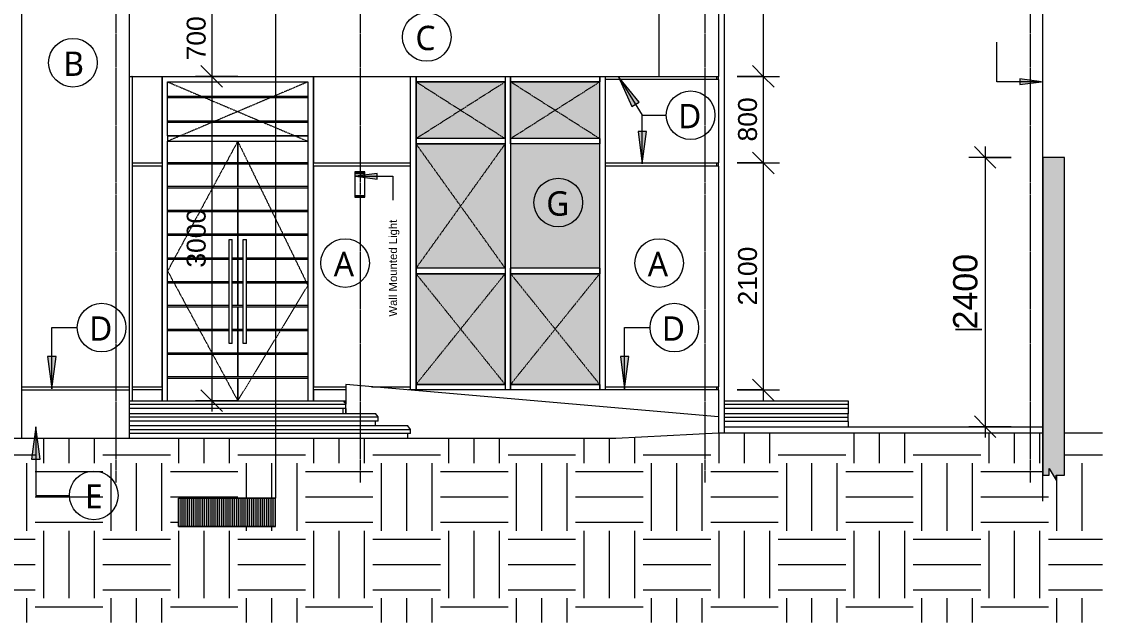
# Model space of a CAD drawing. Header units: millimetres. Extents: x -15568 to 101774, y -1636 to 15232.
# Drawn here: x -2714 to 7287, y -1600 to 3956 of the extents above; entities that cross this region are included whole.
import ezdxf

# ---------------------------------------------------------------- set-up
doc = ezdxf.new("R2010")
doc.units = ezdxf.units.MM
for name, pattern in [('Dash', [6, 3, -3]), ('Grid Line', [22.225, 12.7, -3.175, 3.175, -3.175]), ('Hidden', [7.14375, 4.7625, -2.38125])]:
    doc.linetypes.add(name, pattern=pattern)
for name, color, linetype, lineweight in [('A-ANNO-DIMS', 211, 'Continuous', 9), ('A-ANNO-DIMS-100', 211, 'Continuous', 9), ('A-ANNO-NOTE', 131, 'Continuous', 9), ('A-DETL', 90, 'Continuous', 9), ('A-DETL-GENF', 92, 'Continuous', 9), ('A-DETL-HDLN', 90, 'Hidden', 9), ('A-DETL-THIN', 151, 'Continuous', 9), ('A-DOOR', 31, 'Continuous', 9), ('A-DOOR-FRAM', 31, 'Continuous', 9), ('A-DOOR-GLAZ', 31, 'Continuous', 9), ('A-GENM', 13, 'Continuous', 9), ('A-GLAZ-CURT', 52, 'Continuous', 9), ('A-GLAZ-CURT-HDLN', 51, 'Dash', 9), ('A-GLAZ-CWMG', 51, 'Continuous', 9), ('A-WALL', 113, 'Continuous', 9), ('E-LITE-EQPM', 33, 'Continuous', 9), ('G-ANNO-TEXT', 231, 'Continuous', 9), ('S-GRID', 1, 'Continuous', 9), ('S-STRS', 31, 'Continuous', 9)]:
    doc.layers.add(name, color=color, linetype=linetype, lineweight=lineweight)
doc.styles.add('Arial_6', font='arial.ttf', dxfattribs={"height": 75})
doc.styles.add('Arial_7', font='arial.ttf', dxfattribs={"height": 175})
doc.styles.add('Arial_8', font='arial.ttf', dxfattribs={"height": 225})
doc.styles.add('Lucida Sans Unicode', font='l_10646.ttf', dxfattribs={"height": 225})
doc.dimstyles.new('Ele-dim-100_1', dxfattribs={"dimscale": 304.8, "dimtxt": 229.558365, "dimasz": 0.656168, "dimexe": 0.492126, "dimexo": 0.0625, "dimgap": 0.016404, "dimtad": 1, "dimdec": 0, "dimrnd": 5, "dimzin": 0, "dimdsep": 46, "dimtxsty": 'Arial_8', "dimblk1": 'OBLIQUE', "dimblk2": 'OBLIQUE', "dimsah": 1, "dimcen": 0.09, "dimdle": 0.328084, "dimazin": 0, "dimtfac": 1, "dimtdec": 4, "dimtix": 1, "dimtmove": 0, "dimatfit": 3, "dimfxl": 0.787402, "dimfxlon": 1, "dimtvp": 1, "dimtolj": 1, "dimtzin": 0, "dimarcsym": 2})
doc.dimstyles.new('Ele-dim-100_2', dxfattribs={"dimscale": 304.8, "dimtxt": 178.545395, "dimasz": 0.656168, "dimexe": 0.492126, "dimexo": 0.0625, "dimgap": 0.016404, "dimtad": 1, "dimdec": 0, "dimrnd": 5, "dimzin": 0, "dimdsep": 46, "dimtxsty": 'Arial_7', "dimblk1": 'OBLIQUE', "dimblk2": 'OBLIQUE', "dimsah": 1, "dimcen": 0.09, "dimdle": 0.328084, "dimazin": 0, "dimtfac": 1, "dimtdec": 4, "dimtix": 1, "dimtmove": 0, "dimatfit": 3, "dimfxl": 0.787402, "dimfxlon": 1, "dimtvp": 1, "dimtolj": 1, "dimtzin": 0, "dimarcsym": 2})

# ---------------------------------------------------------------- blocks, each defined once
blk = doc.blocks.new('Double_Aluminum_Door_with_Transom_6328 - TD1-1172526-Elevation-1')
at = {"layer": 'A-DOOR', "linetype": 'Dash'}
for p, q in [((-65, 3399), (-1363, 2850)), ((-1363, 3399), (-65, 2850)), ((-714, 2850), (-1363, 1650)), ((-714, 2850), (-65, 1517)), ((-1363, 1650), (-714, 450)), ((-65, 1517), (-714, 450))]:
    blk.add_line(p, q, dxfattribs=at)
at = {"layer": 'A-DOOR'}
for p, q in [((-714, 2650), (-714, 2850)), ((-714, 2850), (-714, 2650)), ((-714, 2430), (-714, 2640)), ((-714, 2640), (-714, 2430)), ((-714, 2210), (-714, 2420)), ((-714, 2420), (-714, 2210)), ((-714, 1990), (-714, 2200)), ((-714, 2200), (-714, 1990)), ((-792, 1942), (-765, 1942)), ((-792, 979), (-792, 1942)), ((-765, 979), (-765, 1942)), ((-714, 1770), (-714, 1980)), ((-714, 1980), (-714, 1770)), ((-663, 1942), (-633, 1942)), ((-663, 979), (-663, 1942)), ((-633, 979), (-633, 1942)), ((-714, 1550), (-714, 1760)), ((-714, 1760), (-714, 1550)), ((-714, 1330), (-714, 1540)), ((-714, 1540), (-714, 1330)), ((-714, 1110), (-714, 1320)), ((-714, 1320), (-714, 1110)), ((-714, 890), (-714, 1100)), ((-714, 1100), (-714, 890)), ((-765, 979), (-792, 979)), ((-633, 979), (-663, 979)), ((-714, 670), (-714, 880)), ((-714, 880), (-714, 670)), ((-714, 450), (-714, 660)), ((-714, 660), (-714, 450))]:
    blk.add_line(p, q, dxfattribs=at)
at = {"layer": 'A-DOOR-FRAM'}
for p, q in [((-1414, 3450), (-1414, 450)), ((-14, 450), (-14, 3450)), ((-1363, 2901), (-1363, 3399)), ((-1363, 3399), (-65, 3399)), ((-65, 3399), (-65, 2901)), ((-65, 2901), (-1363, 2901)), ((-1363, 450), (-1363, 2850)), ((-1363, 2850), (-65, 2850)), ((-65, 2850), (-65, 450))]:
    blk.add_line(p, q, dxfattribs=at)
at = {"layer": 'A-DOOR-GLAZ'}
for p, q in [((-65, 3265), (-1363, 3265)), ((-1363, 3255), (-65, 3255)), ((-65, 3035), (-1363, 3035)), ((-1363, 3025), (-65, 3025)), ((-65, 2650), (-1363, 2650)), ((-1363, 2640), (-65, 2640)), ((-65, 2430), (-1363, 2430)), ((-1363, 2420), (-65, 2420)), ((-65, 2210), (-1363, 2210)), ((-1363, 2200), (-65, 2200)), ((-65, 1990), (-1363, 1990)), ((-1363, 1980), (-65, 1980)), ((-792, 1770), (-1363, 1770)), ((-1363, 1760), (-792, 1760)), ((-663, 1770), (-765, 1770)), ((-765, 1760), (-663, 1760)), ((-65, 1770), (-633, 1770)), ((-633, 1760), (-65, 1760)), ((-792, 1550), (-1363, 1550)), ((-1363, 1540), (-792, 1540)), ((-663, 1550), (-765, 1550)), ((-765, 1540), (-663, 1540)), ((-65, 1550), (-633, 1550)), ((-633, 1540), (-65, 1540)), ((-792, 1330), (-1363, 1330)), ((-1363, 1320), (-792, 1320)), ((-663, 1330), (-765, 1330)), ((-765, 1320), (-663, 1320)), ((-65, 1330), (-633, 1330)), ((-633, 1320), (-65, 1320)), ((-792, 1110), (-1363, 1110)), ((-663, 1110), (-765, 1110)), ((-65, 1110), (-633, 1110)), ((-1363, 1100), (-792, 1100)), ((-765, 1100), (-663, 1100)), ((-633, 1100), (-65, 1100)), ((-65, 890), (-1363, 890)), ((-1363, 880), (-65, 880)), ((-65, 670), (-1363, 670)), ((-1363, 660), (-65, 660))]:
    blk.add_line(p, q, dxfattribs=at)
blk = doc.blocks.new('M_Fixed Glazed Panel - Glazed Panel-738102-Elevation-1')
at = {"layer": 'A-GLAZ-CURT'}
blk.add_hatch(color=254, dxfattribs=at).paths.add_polyline_path([(1815, 600), (2636, 601), (2636, 1625), (1811, 1625), (1811, 600)])
for p, q in [((1811, 1625), (2636, 1625)), ((1811, 600), (1811, 1625)), ((2636, 600), (2636, 1625)), ((2636, 600), (1811, 600))]:
    blk.add_line(p, q, dxfattribs=at)
at = {"layer": 'A-GLAZ-CURT-HDLN'}
for p, q in [((1811, 600), (2636, 1625)), ((1811, 1625), (2636, 600))]:
    blk.add_line(p, q, dxfattribs=at)
blk = doc.blocks.new('Rectangular Mullion - 50x150mm-396748-Elevation-1')
at = {"layer": 'A-GLAZ-CWMG'}
blk.add_line((936, 1650), (936, 550), dxfattribs=at)
blk = doc.blocks.new('Rectangular Mullion - 50x150mm-494348-Elevation-1')
at = {"layer": 'A-GLAZ-CWMG'}
blk.add_line((2636, 2850), (2636, 3450), dxfattribs=at)
blk = doc.blocks.new('Rectangular Mullion - 50x150mm-359530-Elevation-1')
at = {"layer": 'A-GLAZ-CWMG'}
for p, q in [((936, 3400), (936, 3450)), ((1761, 3450), (1761, 3400)), ((1761, 3400), (936, 3400))]:
    blk.add_line(p, q, dxfattribs=at)
blk = doc.blocks.new('Rectangular Mullion - 50x150mm-359531-Elevation-1')
at = {"layer": 'A-GLAZ-CWMG'}
for p, q in [((1811, 550), (1811, 600)), ((1811, 600), (2636, 600)), ((2636, 600), (2636, 550))]:
    blk.add_line(p, q, dxfattribs=at)
blk = doc.blocks.new('Rectangular Mullion - 50x150mm-359532-Elevation-1')
at = {"layer": 'A-GLAZ-CWMG'}
for p, q in [((1811, 3400), (1811, 3450)), ((2636, 3450), (2636, 3400)), ((2636, 3400), (1811, 3400))]:
    blk.add_line(p, q, dxfattribs=at)
blk = doc.blocks.new('Rectangular Mullion - 50x150mm-359533-Elevation-1')
at = {"layer": 'A-GLAZ-CWMG'}
for p, q in [((936, 550), (936, 600)), ((936, 600), (1761, 600)), ((1761, 600), (1761, 550))]:
    blk.add_line(p, q, dxfattribs=at)
blk = doc.blocks.new('Rectangular Mullion - 50x150mm-396745-Elevation-1')
at = {"layer": 'A-GLAZ-CWMG'}
for p, q in [((1761, 1650), (1761, 550)), ((1811, 1650), (1811, 550))]:
    blk.add_line(p, q, dxfattribs=at)
blk = doc.blocks.new('System Panel - Glazed-448241-Elevation-1')
at = {"layer": 'A-GLAZ-CURT'}
blk.add_hatch(color=254, dxfattribs=at).paths.add_polyline_path([(1960, 1675), (2636, 1675), (2636, 2825), (1811, 2825), (1811, 1675), (1815, 1675)])
blk = doc.blocks.new('M_Fixed Glazed Panel - Glazed Panel-738103-Elevation-1')
at = {"layer": 'A-GLAZ-CURT'}
blk.add_hatch(color=254, dxfattribs=at).paths.add_polyline_path([(1382, 1675), (1761, 1675), (1761, 2825), (936, 2825), (936, 1675)])
for p, q in [((936, 2825), (1761, 2825)), ((936, 1675), (936, 2825)), ((1761, 1675), (1761, 2825)), ((1761, 1675), (936, 1675))]:
    blk.add_line(p, q, dxfattribs=at)
at = {"layer": 'A-GLAZ-CURT-HDLN'}
for p, q in [((936, 1675), (1761, 2825)), ((936, 2825), (1761, 1675))]:
    blk.add_line(p, q, dxfattribs=at)
blk = doc.blocks.new('Rectangular Mullion - 50x150mm-448228-Elevation-1')
at = {"layer": 'A-GLAZ-CWMG'}
blk.add_line((936, 2850), (936, 1650), dxfattribs=at)
blk = doc.blocks.new('Rectangular Mullion - 50x150mm-448223-Elevation-1')
at = {"layer": 'A-GLAZ-CWMG'}
for p, q in [((1761, 2850), (1761, 1650)), ((1811, 2850), (1811, 1650))]:
    blk.add_line(p, q, dxfattribs=at)
blk = doc.blocks.new('Rectangular Mullion - 50x150mm-396752-Elevation-1')
at = {"layer": 'A-GLAZ-CWMG'}
blk.add_line((2636, 550), (2636, 1650), dxfattribs=at)
blk = doc.blocks.new('Rectangular Mullion - 50x150mm-359534-Elevation-1')
at = {"layer": 'A-GLAZ-CWMG'}
for p, q in [((936, 1625), (936, 1675)), ((1761, 1675), (936, 1675)), ((1761, 1625), (936, 1625)), ((1761, 1675), (1761, 1625))]:
    blk.add_line(p, q, dxfattribs=at)
blk = doc.blocks.new('M_Fixed Glazed Panel - Glazed Panel-738104-Elevation-1')
at = {"layer": 'A-GLAZ-CURT'}
blk.add_hatch(color=254, dxfattribs=at).paths.add_polyline_path([(1811, 2875), (2636, 2875), (2636, 3400), (1811, 3400), (1811, 3289)])
for p, q in [((1811, 3400), (2636, 3400)), ((1811, 2875), (1811, 3400)), ((2636, 2875), (2636, 3400)), ((2636, 2875), (1811, 2875))]:
    blk.add_line(p, q, dxfattribs=at)
at = {"layer": 'A-GLAZ-CURT-HDLN'}
for p, q in [((1811, 2875), (2636, 3400)), ((1811, 3400), (2636, 2875))]:
    blk.add_line(p, q, dxfattribs=at)
blk = doc.blocks.new('Rectangular Mullion - 50x150mm-448231-Elevation-1')
at = {"layer": 'A-GLAZ-CWMG'}
blk.add_line((2636, 1650), (2636, 2850), dxfattribs=at)
blk = doc.blocks.new('Rectangular Mullion - 50x150mm-494356-Elevation-1')
at = {"layer": 'A-GLAZ-CWMG'}
blk.add_line((936, 3450), (936, 2850), dxfattribs=at)
blk = doc.blocks.new('Rectangular Mullion - 50x150mm-494344-Elevation-1')
at = {"layer": 'A-GLAZ-CWMG'}
for p, q in [((1761, 3450), (1761, 2850)), ((1811, 3450), (1811, 2850))]:
    blk.add_line(p, q, dxfattribs=at)
blk = doc.blocks.new('Generic Models 1 - Generic Models 1-685400-Elevation-1')
at = {"layer": 'A-GENM'}
for p, q in [((-1714, 8750), (-7039, 8750)), ((-7039, 8750), (-6039, 7750)), ((-1714, 8750), (-2714, 7750)), ((-1714, 100), (-1714, 8750)), ((-2714, 7750), (-6039, 7750)), ((-6039, 7750), (-6039, 100)), ((-2714, 7750), (-2714, 100))]:
    blk.add_line(p, q, dxfattribs=at)
blk = doc.blocks.new('side-projection - side-projection-701340-Elevation-1')
at = {"layer": 'A-GENM'}
for p, q in [((3736, 7850), (3786, 7850)), ((3786, 7850), (3786, 150)), ((3736, 7020), (3736, 7050)), ((3736, 3420), (3736, 3450)), ((3736, 2620), (3736, 2650)), ((3736, 550), (3736, 580))]:
    blk.add_line(p, q, dxfattribs=at)
blk = doc.blocks.new('OUTDOOR WALL MOUNTED LIGHT - L11 LED OUTDOOR WALL MOUNTED LIGHT IP65_26W-1026409-Elevation-1')
at = {"layer": 'E-LITE-EQPM'}
for p, q in [((416, 2569), (371, 2568)), ((371, 2568), (371, 2563)), ((416, 2568), (371, 2568)), ((371, 2563), (416, 2563)), ((371, 2560), (371, 2556)), ((371, 2560), (416, 2560)), ((371, 2556), (416, 2556)), ((371, 2553), (371, 2348)), ((371, 2553), (416, 2553)), ((372, 2563), (372, 2560)), ((374, 2556), (374, 2553)), ((461, 2568), (416, 2569)), ((461, 2568), (416, 2568)), ((416, 2563), (461, 2563)), ((416, 2560), (461, 2560)), ((416, 2556), (461, 2556)), ((416, 2553), (461, 2553)), ((458, 2553), (458, 2556)), ((459, 2560), (459, 2563)), ((461, 2563), (461, 2568)), ((461, 2556), (461, 2560)), ((461, 2348), (461, 2553)), ((371, 2348), (416, 2348)), ((371, 2345), (371, 2341)), ((371, 2345), (416, 2345)), ((371, 2341), (416, 2341)), ((371, 2338), (371, 2332)), ((371, 2338), (416, 2338)), ((371, 2332), (416, 2332)), ((372, 2341), (372, 2338)), ((374, 2348), (374, 2345)), ((416, 2348), (461, 2348)), ((416, 2345), (461, 2345)), ((416, 2341), (461, 2341)), ((416, 2338), (461, 2338)), ((416, 2332), (461, 2332)), ((458, 2345), (458, 2348)), ((459, 2338), (459, 2341)), ((461, 2341), (461, 2345)), ((461, 2332), (461, 2338))]:
    blk.add_line(p, q, dxfattribs=at)
blk = doc.blocks.new('BEL-TD2-external - TD5-1377337-Elevation-1')
at = {"layer": 'A-DOOR'}
for p, q in [((-1689, 450), (-1689, 3445)), ((-1714, 450), (-1694, 450)), ((-1689, 450), (-1694, 450))]:
    blk.add_line(p, q, dxfattribs=at)
blk.add_open_spline([(-1689, 3445), (-1689, 3445), (-1689, 3446), (-1689, 3447), (-1689, 3447), (-1690, 3448), (-1690, 3448), (-1690, 3448), (-1691, 3449), (-1691, 3449), (-1691, 3449), (-1692, 3450), (-1693, 3450), (-1693, 3450), (-1694, 3450)], degree=3, knots=[-1, -1, -1, -1, -0.833333, -0.75, -0.666667, -0.625, -0.583333, -0.5, -0.458333, -0.416667, -0.333333, -0.25, -0.166667, 0, 0, 0, 0], dxfattribs=at)
blk = doc.blocks.new('Fake_Section_Marker_17383 _1_ - Fake_Section_Marker_17383 _1_-1671950-Elevation-1')
at = {"layer": 'A-DETL-GENF'}
blk.add_line((-364, 9640), (-364, -450), dxfattribs=at)
blk = doc.blocks.new('GL-TEXT2 - External finishes-tag 2-777035-Elevation-1')
at = {"layer": 'A-ANNO-NOTE'}
blk.add_circle((-79, 7455), 225, dxfattribs=at)
blk = doc.blocks.new('DIMBLOCK14-Elevation-1')
at = {"layer": 'A-ANNO-DIMS-100', "transparency": 16777216}
for p, q in [((-954, 4150), (-1054, 4250)), ((-714, 4150), (-1104, 4150)), ((-954, 4150), (-954, 3450)), ((-954, 4150), (-854, 4050)), ((-954, 4150), (-714, 4150)), ((-954, 3450), (-1054, 3550)), ((-714, 3450), (-1104, 3450)), ((-954, 3450), (-854, 3350)), ((-954, 3450), (-714, 3450))]:
    blk.add_line(p, q, dxfattribs=at)
at = {"layer": 'A-ANNO-DIMS-100', "color": 0, "transparency": 16777216, "insert": (-1186, 3598), "char_height": 175, "width": 484.54, "attachment_point": 1, "rotation": 90, "line_spacing_factor": 0.941778, "style": 'Arial_7'}
blk.add_mtext('700', dxfattribs=at)
blk = doc.blocks.new('_Oblique')
at = {"color": 0, "linetype": 'ByBlock', "lineweight": -2}
blk.add_line((-0.5, -0.5), (0.5, 0.5), dxfattribs=at)
blk = doc.blocks.new('DIMBLOCK15-Elevation-1')
at = {"layer": 'A-ANNO-DIMS-100', "transparency": 16777216}
for p, q in [((-954, 3450), (-1054, 3550)), ((-714, 3450), (-1104, 3450)), ((-954, 3450), (-954, 350)), ((-954, 3450), (-854, 3350)), ((-954, 3450), (-714, 3450)), ((-954, 450), (-1054, 550)), ((-714, 450), (-1104, 450)), ((-954, 450), (-854, 350)), ((-954, 450), (-714, 450))]:
    blk.add_line(p, q, dxfattribs=at)
at = {"layer": 'A-ANNO-DIMS-100', "color": 0, "transparency": 16777216, "insert": (-1186, 1681), "char_height": 175, "width": 646.06, "attachment_point": 1, "rotation": 90, "line_spacing_factor": 0.941778, "style": 'Arial_7'}
blk.add_mtext('3000', dxfattribs=at)
blk = doc.blocks.new('DIMBLOCK17-Elevation-1')
at = {"layer": 'A-ANNO-DIMS-100', "transparency": 16777216}
for p, q in [((4149, 7050), (4049, 7150)), ((3909, 7050), (4299, 7050)), ((4149, 7050), (3909, 7050)), ((4149, 7050), (4149, 3450)), ((4149, 7050), (4249, 6950)), ((4149, 3450), (4049, 3550)), ((3909, 3450), (4299, 3450)), ((4149, 3450), (3909, 3450)), ((4149, 3450), (4249, 3350))]:
    blk.add_line(p, q, dxfattribs=at)
at = {"layer": 'A-ANNO-DIMS-100', "color": 0, "transparency": 16777216, "insert": (3916, 4981), "char_height": 175, "width": 646.06, "attachment_point": 1, "rotation": 90, "line_spacing_factor": 0.941778, "style": 'Arial_7'}
blk.add_mtext('3600', dxfattribs=at)
blk = doc.blocks.new('DIMBLOCK18-Elevation-1')
at = {"layer": 'A-ANNO-DIMS-100', "transparency": 16777216}
for p, q in [((4149, 3450), (4049, 3550)), ((3909, 3450), (4299, 3450)), ((4149, 3450), (3909, 3450)), ((4149, 3450), (4149, 2650)), ((4149, 3450), (4249, 3350)), ((4149, 2650), (4049, 2750)), ((3909, 2650), (4299, 2650)), ((4149, 2650), (3909, 2650)), ((4149, 2650), (4249, 2550))]:
    blk.add_line(p, q, dxfattribs=at)
at = {"layer": 'A-ANNO-DIMS-100', "color": 0, "transparency": 16777216, "insert": (3916, 2848), "char_height": 175, "width": 484.54, "attachment_point": 1, "rotation": 90, "line_spacing_factor": 0.941778, "style": 'Arial_7'}
blk.add_mtext('800', dxfattribs=at)
blk = doc.blocks.new('DIMBLOCK19-Elevation-1')
at = {"layer": 'A-ANNO-DIMS-100', "transparency": 16777216}
for p, q in [((4149, 2650), (4049, 2750)), ((3909, 2650), (4299, 2650)), ((4149, 2650), (3909, 2650)), ((4149, 2650), (4149, 450)), ((4149, 2650), (4249, 2550)), ((4149, 550), (4049, 650)), ((3909, 550), (4299, 550)), ((4149, 550), (3909, 550)), ((4149, 550), (4249, 450))]:
    blk.add_line(p, q, dxfattribs=at)
at = {"layer": 'A-ANNO-DIMS-100', "color": 0, "transparency": 16777216, "insert": (3916, 1331), "char_height": 175, "width": 646.06, "attachment_point": 1, "rotation": 90, "line_spacing_factor": 0.941778, "style": 'Arial_7'}
blk.add_mtext('2100', dxfattribs=at)
blk = doc.blocks.new('DIMBLOCK21-Elevation-1')
at = {"layer": 'A-ANNO-DIMS-100', "transparency": 16777216}
for p, q in [((6203, 2700), (6103, 2800)), ((6203, 2800), (6203, 110)), ((6443, 2700), (6053, 2700)), ((6203, 2700), (6303, 2600)), ((6203, 2700), (6443, 2700)), ((6203, 210), (6103, 310)), ((6443, 210), (6053, 210)), ((6203, 210), (6303, 110)), ((6203, 210), (6443, 210))]:
    blk.add_line(p, q, dxfattribs=at)
at = {"layer": 'A-ANNO-DIMS-100', "color": 0, "transparency": 16777216, "insert": (5906, 1109), "char_height": 225, "width": 830.65, "attachment_point": 1, "rotation": 90, "line_spacing_factor": 0.941778, "style": 'Arial_8'}
blk.add_mtext('\u200c2400', dxfattribs=at)

msp = doc.modelspace()

# ---------------------------------------------------------------- hatches: boundary and pattern name
at = {"layer": 'A-ANNO-NOTE'}
for points in [[(2808.7, 3446.2), (2933.7, 3170.7), (3000.7, 3212.4)], [(3029.7, 2641.3), (3069.2, 2941.3), (2990.2, 2941.3)], [(-2433.3, 559.4), (-2393.8, 859.4), (-2472.8, 859.4)], [(2866.7, 559.4), (2906.2, 859.4), (2827.2, 859.4)], [(-2581.6, 209.9), (-2621.1, -90.1), (-2542.1, -90.1)], [(-1261.9, -713), (-368.9, -713), (-368.9, -450), (-1261.9, -450)]]:
    msp.add_hatch(color=256, dxfattribs=at).paths.add_polyline_path(points)
at = {"layer": 'A-DETL-GENF'}
msp.add_hatch(color=8, dxfattribs=at).paths.add_polyline_path([(6861.1, -286), (6861.1, -237.4), (6936.1, -237.4), (6936.1, 2700), (6736.1, 2700), (6736.1, -237.4), (6796.1, -237.4), (6796.1, -177.4)])
h = msp.add_hatch(dxfattribs=at)
h.set_pattern_fill('FP_1', color=8, style=0, pattern_type=2)
h.set_pattern_definition([(0, (537.2, 1200), (625, 625), [625, -625]), (0, (537.2, 1434.4), (625, 625), [625, -625]), (0, (537.2, 1668.75), (625, 625), [625, -625]), (90, (615.3, 1746.9), (-625, 625), [625, -625]), (90, (849.7, 1746.9), (-625, 625), [625, -625]), (90, (1084.1, 1746.9), (-625, 625), [625, -625])])
h.paths.add_polyline_path([(-1261.9, -1600), (7287.5, -1600), (7287.5, 150), (6936.1, 150), (6936.1, -237.4), (6861.1, -237.4), (6861.1, -286), (6796.1, -177.4), (6796.1, -237.4), (6736.1, -237.4), (6736.1, 150), (3736.1, 150), (2786, 100), (-7038.9, 100), (-7038.9, -360), (-7113.9, -360), (-7113.9, -408.5), (-7178.9, -300), (-7178.9, -360), (-7238.9, -360), (-7238.9, 100), (-7838.9, 100), (-7838.9, -1600), (-2084.7, -1600)])
h.paths.add_polyline_path([(-368.9, -713), (-1261.9, -713), (-1261.9, -450), (-368.9, -450)])
at = {"layer": 'G-ANNO-TEXT'}
for points in [[(6723.7, 3400.1), (6523.7, 3426.5), (6523.7, 3373.8)], [(376, 2526), (576, 2499.7), (576, 2552.4)]]:
    msp.add_hatch(color=250, dxfattribs=at).paths.add_polyline_path(points)

# ---------------------------------------------------------------- linework, layer by layer
at = {"layer": 'A-ANNO-NOTE'}
for p, q in [((2808.7, 3446.2), (2933.7, 3170.7)), ((3000.7, 3212.4), (2808.7, 3446.2)), ((2808.7, 3446.2), (3029.7, 3091)), ((2933.7, 3170.7), (3000.7, 3212.4)), ((3029.7, 3091), (3252.1, 3091)), ((3029.7, 3091), (3252.1, 3091)), ((3029.7, 2641.3), (3029.7, 3091)), ((3069.2, 2941.3), (2990.2, 2941.3)), ((2990.2, 2941.3), (3029.7, 2641.3)), ((3029.7, 2641.3), (3069.2, 2941.3)), ((-2433.3, 1126), (-2198.5, 1126)), ((-2433.3, 559.4), (-2433.3, 1126)), ((2866.7, 1126), (3101.5, 1126)), ((2866.7, 559.4), (2866.7, 1126)), ((-2393.8, 859.4), (-2472.8, 859.4)), ((-2472.8, 859.4), (-2433.3, 559.4)), ((-2433.3, 559.4), (-2393.8, 859.4)), ((2906.2, 859.4), (2827.2, 859.4)), ((2827.2, 859.4), (2866.7, 559.4)), ((2866.7, 559.4), (2906.2, 859.4)), ((-2581.6, 209.9), (-2621.1, -90.1)), ((-2542.1, -90.1), (-2581.6, 209.9)), ((-2581.6, 209.9), (-2581.6, -425.4)), ((-2621.1, -90.1), (-2542.1, -90.1)), ((-2581.6, -425.4), (-2270.5, -425.4)), ((-1261.9, -450), (-368.9, -450)), ((-1261.9, -713), (-1261.9, -450)), ((-1261.9, -450), (-1261.9, -713)), ((-363.9, -450), (-1261.9, -450)), ((-1242, -450), (-1242, -713)), ((-1222.2, -450), (-1222.2, -713)), ((-1202.3, -450), (-1202.3, -713)), ((-1182.5, -450), (-1182.5, -713)), ((-1162.7, -450), (-1162.7, -713)), ((-1142.8, -450), (-1142.8, -713)), ((-1123, -450), (-1123, -713)), ((-1103.1, -450), (-1103.1, -713)), ((-1083.3, -450), (-1083.3, -713)), ((-1063.4, -450), (-1063.4, -713)), ((-1043.6, -450), (-1043.6, -713)), ((-1023.8, -450), (-1023.8, -713)), ((-1003.9, -450), (-1003.9, -713)), ((-984.1, -450), (-984.1, -713)), ((-964.2, -450), (-964.2, -713)), ((-944.4, -450), (-944.4, -713)), ((-924.5, -450), (-924.5, -713)), ((-904.7, -450), (-904.7, -713)), ((-884.8, -450), (-884.8, -713)), ((-865, -450), (-865, -713)), ((-845.2, -450), (-845.2, -713)), ((-825.3, -450), (-825.3, -713)), ((-805.5, -450), (-805.5, -713)), ((-785.6, -450), (-785.6, -713)), ((-765.8, -450), (-765.8, -713)), ((-745.9, -450), (-745.9, -713)), ((-726.1, -450), (-726.1, -713)), ((-706.3, -450), (-706.3, -713)), ((-686.4, -450), (-686.4, -713)), ((-666.6, -450), (-666.6, -713)), ((-646.7, -450), (-646.7, -713)), ((-626.9, -450), (-626.9, -713)), ((-607, -450), (-607, -713)), ((-587.2, -450), (-587.2, -713)), ((-567.3, -450), (-567.3, -713)), ((-547.5, -450), (-547.5, -713)), ((-527.7, -450), (-527.7, -713)), ((-507.8, -450), (-507.8, -713)), ((-488, -450), (-488, -713)), ((-468.1, -450), (-468.1, -713)), ((-448.3, -450), (-448.3, -713)), ((-428.4, -450), (-428.4, -713)), ((-408.6, -450), (-408.6, -713)), ((-388.8, -450), (-388.8, -713)), ((-368.9, -450), (-368.9, -713)), ((-368.9, -450), (-368.9, -713)), ((-363.9, -713), (-363.9, -450)), ((-368.9, -713), (-1261.9, -713)), ((-1261.9, -713), (-363.9, -713))]:
    msp.add_line(p, q, dxfattribs=at)
at = {"layer": 'A-DETL'}
msp.add_line((-1363.1, 2900.8), (-65.1, 2900.8), dxfattribs=at)
at = {"layer": 'A-DETL-HDLN'}
msp.add_line((6736.1, -480), (6736.1, 4150), dxfattribs=at)
at = {"layer": 'A-DETL-THIN'}
for p, q in [((-1363.1, 2900.8), (-1363.1, 2850)), ((-65.1, 2900.8), (-65.1, 2850)), ((6736.1, 2700), (6736.1, -237.4)), ((6936.1, 2700), (6736.1, 2700)), ((6936.1, -237.4), (6936.1, 2700)), ((-2713.9, 580), (-1713.9, 580)), ((-2713.9, 550), (-1713.9, 550)), ((4936.1, 210), (6736.1, 210)), ((3736.1, 150), (2786, 100)), ((6736.1, 150), (3736.1, 150)), ((7287.5, 150), (6936.1, 150)), ((2786, 100), (-7038.9, 100)), ((6796.1, -237.4), (6796.1, -177.4)), ((6796.1, -177.4), (6861.1, -286)), ((6736.1, -237.4), (6796.1, -237.4)), ((6861.1, -286), (6861.1, -237.4)), ((6861.1, -237.4), (6936.1, -237.4))]:
    msp.add_line(p, q, dxfattribs=at)
at = {"layer": 'A-WALL'}
for p, q in [((3186.1, 3450), (3186.1, 7850)), ((3736.1, 7020), (3736.1, 3450)), ((-1713.9, 3450), (3736.1, 3450)), ((-1413.9, 2650), (-1413.9, 3450)), ((-14.3, 3450), (-14.3, 2650)), ((885.6, 550), (885.6, 3450)), ((2685.6, 3450), (2685.6, 550)), ((3736.1, 3420), (2685.6, 3420)), ((3716.1, 3450), (3716.1, 3420)), ((3736.1, 3420), (3736.1, 2650)), ((-1689, 2650), (-1413.9, 2650)), ((-1413.9, 2620), (-1689, 2620)), ((-1413.9, 580), (-1413.9, 2620)), ((-14.3, 2650), (885.6, 2650)), ((885.6, 2620), (-14.3, 2620)), ((-14.3, 2620), (-14.3, 580)), ((2685.6, 2650), (3736.1, 2650)), ((3736.1, 2620), (2685.6, 2620)), ((3716.1, 2650), (3716.1, 2620)), ((3736.1, 2620), (3736.1, 580)), ((3736.1, 300.6), (286.1, 600.6)), ((286.1, 600.6), (286.1, 418.2)), ((-1689, 580), (-1413.9, 580)), ((-1413.9, 550), (-1689, 550)), ((-1413.9, 450), (-1413.9, 550)), ((-14.3, 580), (286.1, 580)), ((286.1, 550), (-14.3, 550)), ((-14.3, 550), (-14.3, 450)), ((522.7, 580), (885.6, 580)), ((3736.1, 550), (867.7, 550)), ((2685.6, 580), (3736.1, 580)), ((3716.1, 580), (3716.1, 550)), ((3736.1, 550), (3736.1, 150)), ((286.1, 379.2), (286.1, 333.3))]:
    msp.add_line(p, q, dxfattribs=at)
at = {"layer": 'G-ANNO-TEXT', "color": 250}
for p, q in [((6309.5, 3400.1), (6309.5, 3765.7)), ((6723.7, 3400.1), (6523.7, 3426.5)), ((6523.7, 3426.5), (6523.7, 3373.8)), ((6723.7, 3400.1), (6309.5, 3400.1)), ((6523.7, 3373.8), (6723.7, 3400.1)), ((576, 2552.4), (376, 2526)), ((376, 2526), (576, 2499.7)), ((376, 2526), (722.8, 2526)), ((576, 2499.7), (576, 2552.4)), ((722.8, 2526), (722.8, 2313)), ((722.8, 2313), (722.8, 2304.5))]:
    msp.add_line(p, q, dxfattribs=at)
at = {"layer": 'S-GRID', "linetype": 'Grid Line'}
for p, q in [((-1838.9, -304.8), (-1838.9, 12733)), ((423.6, -304.8), (423.6, 12733)), ((3611.1, -304.8), (3611.1, 12733)), ((6623.6, -304.8), (6623.6, 12733))]:
    msp.add_line(p, q, dxfattribs=at)
at = {"layer": 'S-STRS'}
for p, q in [((-1713.9, 450), (261.1, 450)), ((-1713.9, 418.2), (286.1, 418.2)), ((261.1, 450), (286.1, 450)), ((261.1, 450), (286.1, 418.2)), ((286.1, 418.2), (286.1, 450)), ((286.1, 412.3), (286.1, 418.2)), ((286.1, 379.2), (286.1, 412.3)), ((3786.1, 450), (4936.1, 450)), ((3786.1, 418.2), (4936.1, 418.2)), ((4936.1, 450), (4936.1, 418.2)), ((4936.1, 418.2), (4936.1, 412.3)), ((4936.1, 412.3), (4936.1, 379.2)), ((286.1, 379.2), (-1713.9, 379.2)), ((-1713.9, 333.3), (561.1, 333.3)), ((-1713.9, 301.6), (586.1, 301.6)), ((261.1, 333.3), (261.1, 379.2)), ((286.1, 333.3), (286.1, 379.2)), ((586.1, 301.6), (561.1, 333.3)), ((586.1, 295.6), (586.1, 301.6)), ((4936.1, 379.2), (3786.1, 379.2)), ((4936.1, 330), (3786.1, 330)), ((4936.1, 379.2), (4936.1, 330)), ((4936.1, 298.2), (4936.1, 330)), ((586.1, 262.5), (-1713.9, 262.5)), ((861.1, 216.7), (-1713.9, 216.7)), ((561.1, 216.7), (561.1, 262.5)), ((586.1, 262.5), (586.1, 295.6)), ((886.1, 184.9), (861.1, 216.7)), ((3786.1, 298.2), (4936.1, 298.2)), ((3786.1, 298.2), (3786.1, 292.3)), ((3786.1, 292.3), (3786.1, 259.2)), ((4936.1, 259.2), (3786.1, 259.2)), ((3786.1, 210), (4936.1, 210)), ((4936.1, 292.3), (4936.1, 298.2)), ((4936.1, 259.2), (4936.1, 292.3)), ((4936.1, 259.2), (4936.1, 210)), ((-1713.9, 184.9), (886.1, 184.9)), ((886.1, 145.8), (-1713.9, 145.8)), ((861.1, 100), (861.1, 145.8)), ((886.1, 179), (886.1, 184.9)), ((886.1, 145.8), (886.1, 179))]:
    msp.add_line(p, q, dxfattribs=at)

# ---------------------------------------------------------------- block references
at = {"layer": 'A-ANNO-NOTE'}
for p in [(1114.5, -3640.8), (-2160, -3878.8), (3555.9, -4364), (2331.5, -5171.6), (359, -5731.7), (3265, -5731.7), (-1894.6, -6329), (3405.4, -6329), (-1966.7, -7880.4)]:
    msp.add_blockref('GL-TEXT2 - External finishes-tag 2-777035-Elevation-1', p, dxfattribs=at)
at = {"layer": 'A-DETL-GENF'}
msp.add_blockref('Fake_Section_Marker_17383 _1_ - Fake_Section_Marker_17383 _1_-1671950-Elevation-1', (0, 0), dxfattribs=at)
at = {"layer": 'A-DOOR'}
for name in ['BEL-TD2-external - TD5-1377337-Elevation-1', 'Double_Aluminum_Door_with_Transom_6328 - TD1-1172526-Elevation-1']:
    msp.add_blockref(name, (0, 0), dxfattribs=at)
at = {"layer": 'A-GENM'}
for name in ['Generic Models 1 - Generic Models 1-685400-Elevation-1', 'side-projection - side-projection-701340-Elevation-1']:
    msp.add_blockref(name, (0, 0), dxfattribs=at)
at = {"layer": 'A-GLAZ-CURT'}
for name, p in [('M_Fixed Glazed Panel - Glazed Panel-738104-Elevation-1', (-875, 0)), ('M_Fixed Glazed Panel - Glazed Panel-738104-Elevation-1', (0, 0)), ('M_Fixed Glazed Panel - Glazed Panel-738103-Elevation-1', (0, 0)), ('System Panel - Glazed-448241-Elevation-1', (0, 0)), ('M_Fixed Glazed Panel - Glazed Panel-738102-Elevation-1', (-875, 0)), ('M_Fixed Glazed Panel - Glazed Panel-738102-Elevation-1', (0, 0))]:
    msp.add_blockref(name, p, dxfattribs=at)
at = {"layer": 'A-GLAZ-CWMG'}
for name, p in [('Rectangular Mullion - 50x150mm-359530-Elevation-1', (0, 0)), ('Rectangular Mullion - 50x150mm-494356-Elevation-1', (0, 0)), ('Rectangular Mullion - 50x150mm-494344-Elevation-1', (0, 0)), ('Rectangular Mullion - 50x150mm-359532-Elevation-1', (0, 0)), ('Rectangular Mullion - 50x150mm-494348-Elevation-1', (0, 0)), ('Rectangular Mullion - 50x150mm-359534-Elevation-1', (0, 1200)), ('Rectangular Mullion - 50x150mm-448228-Elevation-1', (0, 0)), ('Rectangular Mullion - 50x150mm-448223-Elevation-1', (0, 0)), ('Rectangular Mullion - 50x150mm-359534-Elevation-1', (875, 1200)), ('Rectangular Mullion - 50x150mm-448231-Elevation-1', (0, 0)), ('Rectangular Mullion - 50x150mm-359534-Elevation-1', (0, 0)), ('Rectangular Mullion - 50x150mm-396748-Elevation-1', (0, 0)), ('Rectangular Mullion - 50x150mm-396745-Elevation-1', (0, 0)), ('Rectangular Mullion - 50x150mm-359534-Elevation-1', (875, 0)), ('Rectangular Mullion - 50x150mm-396752-Elevation-1', (0, 0)), ('Rectangular Mullion - 50x150mm-359533-Elevation-1', (0, 0)), ('Rectangular Mullion - 50x150mm-359531-Elevation-1', (0, 0))]:
    msp.add_blockref(name, p, dxfattribs=at)
at = {"layer": 'E-LITE-EQPM'}
msp.add_blockref('OUTDOOR WALL MOUNTED LIGHT - L11 LED OUTDOOR WALL MOUNTED LIGHT IP65_26W-1026409-Elevation-1', (0, 0), dxfattribs=at)

# ---------------------------------------------------------------- texts
at = {"layer": 'A-ANNO-NOTE', "char_height": 225, "attachment_point": 1, "style": 'Lucida Sans Unicode'}
for s, insert, width in [('C', (930.4, 3917.9), 264.557), ('B', (-2327.6, 3679.9), 224.472), ('D', (3361.8, 3194.7), 288.607), ('G', (2140.9, 2387.1), 280.591), ('A', (174.9, 1827.1), 264.557), ('A', (3080.9, 1827.1), 264.557), ('D', (-2088.7, 1229.7), 288.607), ('D', (3211.3, 1229.7), 288.607), ('E', (-2127.8, -321.7), 208.439)]:
    msp.add_mtext(s, dxfattribs=dict(at, insert=insert, width=width))
at = {"layer": 'G-ANNO-TEXT', "color": 7, "insert": (685.3, 1228.1), "char_height": 75, "width": 1058.227, "attachment_point": 1, "rotation": 90, "style": 'Arial_6'}
msp.add_mtext('Wall Mounted Light', dxfattribs=at)

# ---------------------------------------------------------------- dimensions: what is measured, and where the dimension line sits
at = {"layer": 'A-ANNO-DIMS'}
for base, p1, p2, override, picture, middle in [((4148.5, 3450), (3908.5, 7050), (3908.5, 3450), {"dimpost": '<>', "dimfxl": 3600}, 'DIMBLOCK17-Elevation-1', (4054.1, 5250)), ((-954.3, 3450), (-714.3, 4150), (-714.3, 3450), {"dimpost": '<>', "dimfxl": 700}, 'DIMBLOCK14-Elevation-1', (-1048.6, 3800)), ((-954.3, 450), (-714.3, 3450), (-714.3, 450), {"dimpost": '<>', "dimfxl": 3000}, 'DIMBLOCK15-Elevation-1', (-1048.7, 1950)), ((4148.5, 2650), (3908.5, 3450), (3908.5, 2650), {"dimpost": '<>', "dimfxl": 800}, 'DIMBLOCK18-Elevation-1', (4054.2, 3050)), ((4148.5, 550), (3908.5, 2650), (3908.5, 550), {"dimpost": '<>', "dimfxl": 2100}, 'DIMBLOCK19-Elevation-1', (4054.2, 1600))]:
    dim = msp.add_linear_dim(base=base, p1=p1, p2=p2, angle=90, dimstyle='Ele-dim-100_2', override=override, dxfattribs=at)
    dim.commit()
    dim.dimension.update_dxf_attribs({"geometry": picture, "text_midpoint": middle})
dim = msp.add_linear_dim(base=(6202.8, 210), p1=(6442.8, 2700), p2=(6442.8, 210), angle=90, text='\u200c2400', dimstyle='Ele-dim-100_1', override={"dimpost": '<>', "dimfxl": 2490}, dxfattribs=at)
dim.commit()
dim.dimension.update_dxf_attribs({"geometry": 'DIMBLOCK21-Elevation-1', "text_midpoint": (6063.8, 1455)})

doc.saveas('drawing.dxf')
